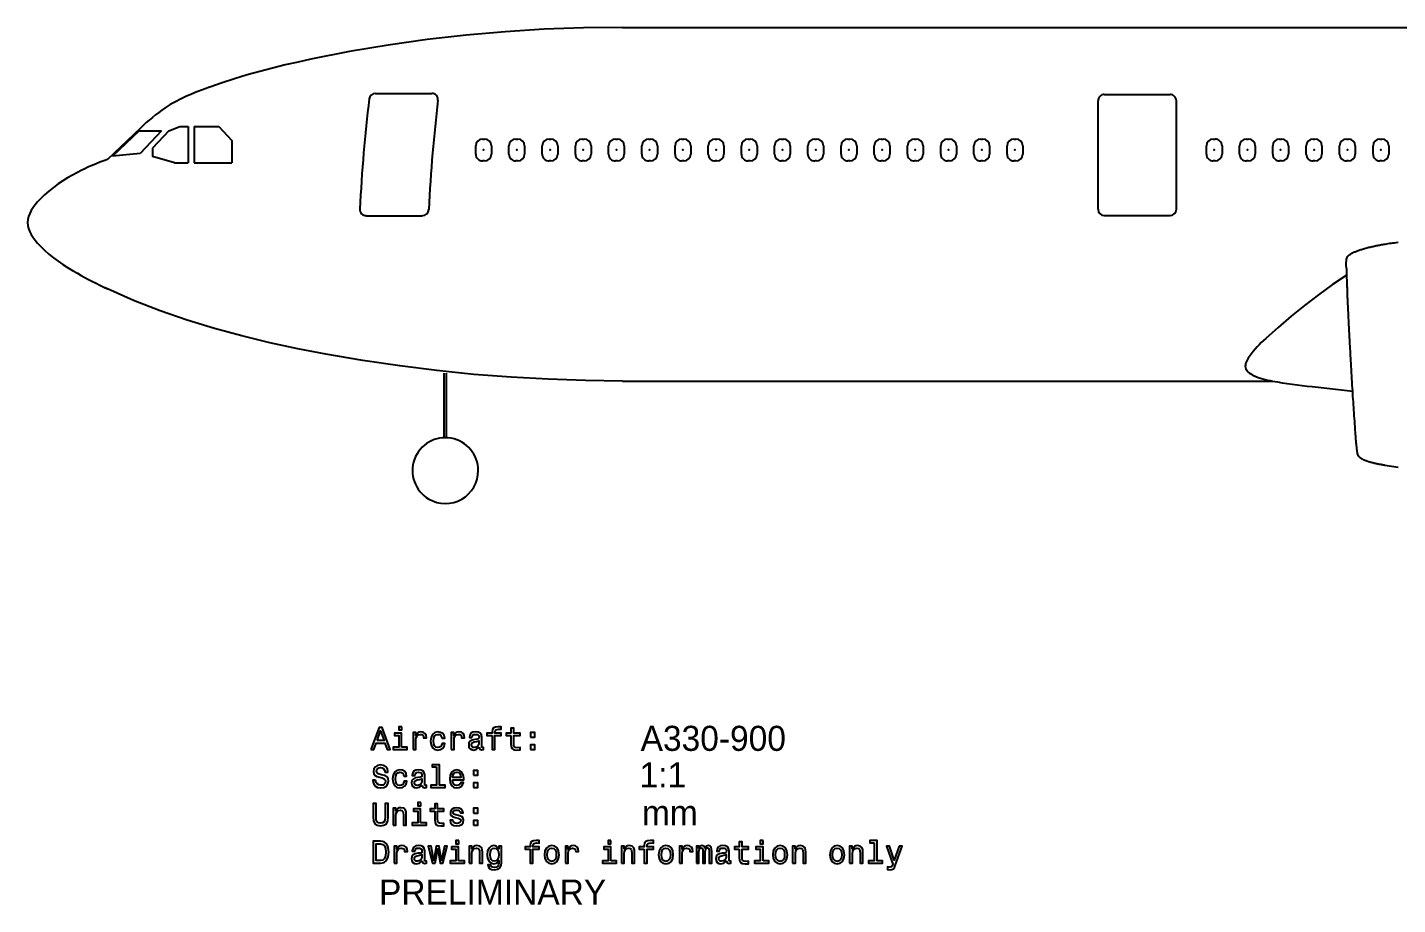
# Model space of a CAD drawing. Extents: x 73554 to 206494, y -55407 to 34157.
# Drawn here: x 73554 to 95421, y 8285 to 22277 of the extents above; entities that cross this region are included whole.
import ezdxf

# ---------------------------------------------------------------- set-up
doc = ezdxf.new("R2010")
doc.units = 0
doc.header["$MEASUREMENT"] = 0
doc.linetypes.add('SOLID', pattern=[0])
doc.layers.get('0').update_dxf_attribs({"linetype": 'CONTINUOUS'})
doc.layers.add('LAYER_0$C$L0', color=7, linetype='SOLID')

# ---------------------------------------------------------------- blocks, each defined once
blk = doc.blocks.new('BLOCK0')
at = {"layer": 'LAYER_0$C$L0'}
for p, q in [((-125, -65), (-125, 65)), ((-15, 175), (15, 175)), ((125, 65), (125, -65)), ((15, -175), (-15, -175))]:
    blk.add_line(p, q, dxfattribs=at)
for centre, start, end in [((-15, 65), 90, 180), ((15, 65), 0, 90), ((-15, -65), 180, 270.0001), ((15, -65), -90, 0)]:
    blk.add_arc(centre, 110, start, end, dxfattribs=at)
at = {"layer": 'LAYER_0$C$L0', "color": 2}
blk.add_point((0, 0), dxfattribs=at)

msp = doc.modelspace()

# ---------------------------------------------------------------- linework, layer by layer
at = {"linetype": 'Continuous'}
for p, q in [((80204, 15733), (80204, 16764)), ((80244, 15733), (80244, 16764))]:
    msp.add_line(p, q, dxfattribs=at)
at = {"color": 7}
for points in [[(79037, 10759), (79084, 10759), (79121, 10862), (79260, 10862), (79297, 10759), (79345, 10759), (79217, 11110), (79165, 11110)], [(79137, 10905), (79191, 11059), (79245, 10905)], [(79526, 10797), (79526, 11021), (79412, 11021), (79412, 10983), (79481, 10983), (79481, 10797), (79391, 10797), (79391, 10759), (79617, 10759), (79617, 10797)], [(79527, 11122), (79480, 11122), (79480, 11071), (79527, 11071)], [(79710, 10759), (79755, 10759), (79755, 10914), (79759, 10952), (79773, 10978), (79795, 10994), (79825, 11000), (79847, 10996), (79864, 10986), (79874, 10969), (79877, 10946), (79922, 10946), (79916, 10987), (79899, 11016), (79872, 11034), (79834, 11040), (79808, 11036), (79786, 11026), (79766, 11009), (79751, 10985), (79751, 11030), (79710, 11030)], [(80170, 10940), (80214, 10940), (80205, 10981), (80183, 11013), (80149, 11032), (80105, 11040), (80057, 11030), (80020, 11001), (79997, 10956), (79989, 10894), (79996, 10833), (80019, 10788), (80055, 10759), (80104, 10750), (80147, 10757), (80181, 10779), (80204, 10812), (80214, 10856), (80172, 10856), (80164, 10828), (80150, 10807), (80130, 10794), (80105, 10790), (80074, 10796), (80052, 10816), (80039, 10849), (80034, 10896), (80039, 10941), (80053, 10974), (80075, 10994), (80105, 11001), (80131, 10996), (80151, 10985), (80164, 10966)], [(80317, 10759), (80362, 10759), (80362, 10914), (80366, 10952), (80380, 10978), (80402, 10994), (80432, 11000), (80454, 10996), (80471, 10986), (80481, 10969), (80484, 10946), (80529, 10946), (80523, 10987), (80507, 11016), (80479, 11034), (80441, 11040), (80415, 11036), (80393, 11026), (80373, 11009), (80358, 10985), (80358, 11030), (80317, 11030)], [(80765, 10795), (80765, 10793), (80768, 10776), (80775, 10764), (80807, 10754), (80832, 10758), (80832, 10793), (80821, 10791), (80807, 10798), (80805, 10818), (80805, 10958), (80799, 10994), (80781, 11019), (80750, 11034), (80707, 11040), (80664, 11034), (80633, 11017), (80614, 10990), (80607, 10955), (80607, 10952), (80647, 10952), (80650, 10973), (80661, 10988), (80680, 10997), (80705, 11000), (80730, 10998), (80748, 10990), (80758, 10977), (80762, 10959), (80760, 10938), (80752, 10927), (80732, 10922), (80694, 10918), (80650, 10909), (80620, 10893), (80601, 10868), (80596, 10831), (80601, 10797), (80617, 10773), (80642, 10757), (80677, 10751), (80723, 10762)], [(80970, 10983), (80970, 10759), (81014, 10759), (81014, 10983), (81115, 10983), (81115, 11021), (81014, 11021), (81014, 11038), (81017, 11058), (81029, 11072), (81049, 11080), (81077, 11083), (81115, 11081), (81115, 11119), (81067, 11122), (81024, 11117), (80993, 11103), (80975, 11080), (80970, 11046), (80970, 11021), (80888, 11021), (80888, 10983)], [(81271, 10983), (81271, 10848), (81274, 10804), (81288, 10774), (81317, 10756), (81364, 10750), (81417, 10752), (81417, 10791), (81379, 10788), (81344, 10792), (81325, 10804), (81317, 10825), (81316, 10855), (81316, 10983), (81417, 10983), (81417, 11021), (81316, 11021), (81316, 11100), (81271, 11100), (81271, 11021), (81194, 11021), (81194, 10983)], [(81585, 10955), (81654, 10955), (81654, 11030), (81585, 11030)], [(80760, 10854), (80754, 10828), (80738, 10808), (80714, 10795), (80684, 10790), (80665, 10793), (80651, 10801), (80643, 10815), (80640, 10835), (80642, 10852), (80650, 10865), (80683, 10879), (80723, 10885), (80760, 10897)], [(81585, 10759), (81654, 10759), (81654, 10835), (81585, 10835)], [(79111, 10270), (79065, 10270), (79075, 10217), (79101, 10177), (79139, 10154), (79192, 10145), (79244, 10153), (79283, 10175), (79307, 10210), (79316, 10256), (79309, 10297), (79288, 10324), (79253, 10342), (79207, 10355), (79168, 10365), (79142, 10376), (79128, 10392), (79123, 10417), (79128, 10440), (79141, 10457), (79161, 10468), (79189, 10472), (79217, 10467), (79239, 10454), (79254, 10431), (79261, 10400), (79307, 10400), (79307, 10401), (79299, 10449), (79275, 10484), (79238, 10506), (79187, 10514), (79142, 10506), (79107, 10485), (79084, 10452), (79076, 10410), (79082, 10372), (79102, 10346), (79132, 10329), (79173, 10316), (79214, 10305), (79245, 10293), (79263, 10277), (79270, 10251), (79264, 10224), (79248, 10204), (79225, 10192), (79194, 10188), (79160, 10193), (79133, 10209), (79117, 10235)], [(80085, 10480), (80085, 10192), (79994, 10192), (79994, 10155), (80221, 10155), (80221, 10192), (80130, 10192), (80130, 10517), (80016, 10517), (80016, 10480)], [(79562, 10336), (79606, 10336), (79597, 10376), (79576, 10408), (79542, 10428), (79498, 10435), (79450, 10425), (79413, 10397), (79390, 10351), (79381, 10289), (79389, 10228), (79412, 10183), (79448, 10155), (79496, 10145), (79540, 10153), (79574, 10174), (79597, 10207), (79607, 10252), (79565, 10252), (79557, 10223), (79543, 10202), (79523, 10189), (79498, 10185), (79467, 10192), (79445, 10212), (79431, 10244), (79427, 10291), (79431, 10336), (79445, 10369), (79468, 10389), (79498, 10396), (79524, 10392), (79544, 10380), (79557, 10361)], [(79855, 10190), (79855, 10189), (79857, 10171), (79865, 10159), (79896, 10150), (79921, 10154), (79921, 10188), (79910, 10186), (79896, 10193), (79894, 10213), (79894, 10353), (79888, 10389), (79870, 10414), (79839, 10430), (79796, 10435), (79754, 10429), (79722, 10412), (79703, 10385), (79696, 10350), (79696, 10347), (79736, 10347), (79740, 10368), (79751, 10383), (79769, 10392), (79794, 10396), (79819, 10393), (79837, 10386), (79847, 10373), (79851, 10354), (79849, 10333), (79841, 10323), (79821, 10318), (79783, 10314), (79740, 10305), (79709, 10288), (79691, 10263), (79685, 10226), (79690, 10193), (79706, 10168), (79731, 10152), (79766, 10147), (79813, 10157)], [(79849, 10250), (79843, 10223), (79827, 10203), (79803, 10190), (79773, 10185), (79754, 10188), (79741, 10196), (79732, 10210), (79729, 10230), (79731, 10248), (79740, 10260), (79772, 10274), (79813, 10280), (79849, 10292)], [(80340, 10277), (80517, 10277), (80518, 10298), (80510, 10356), (80487, 10399), (80452, 10426), (80405, 10435), (80359, 10425), (80324, 10397), (80301, 10351), (80293, 10290), (80301, 10228), (80324, 10183), (80358, 10155), (80404, 10145), (80443, 10152), (80475, 10169), (80499, 10196), (80513, 10232), (80469, 10232), (80460, 10212), (80447, 10197), (80409, 10185), (80381, 10191), (80359, 10208), (80345, 10237), (80340, 10276)], [(80340, 10315), (80345, 10349), (80359, 10375), (80380, 10391), (80407, 10396), (80433, 10391), (80454, 10375), (80467, 10349), (80471, 10315)], [(80674, 10350), (80744, 10350), (80744, 10426), (80674, 10426)], [(80674, 10155), (80744, 10155), (80744, 10230), (80674, 10230)], [(79070, 9683), (79077, 9620), (79100, 9575), (79137, 9550), (79191, 9540), (79244, 9550), (79282, 9575), (79304, 9620), (79311, 9683), (79311, 9900), (79264, 9900), (79264, 9681), (79260, 9638), (79246, 9607), (79223, 9589), (79191, 9583), (79158, 9589), (79134, 9607), (79121, 9637), (79117, 9681), (79117, 9900), (79070, 9900)], [(79831, 9912), (79784, 9912), (79784, 9862), (79831, 9862)], [(80057, 9774), (80057, 9638), (80060, 9594), (80074, 9564), (80102, 9547), (80150, 9540), (80202, 9543), (80202, 9581), (80164, 9578), (80129, 9582), (80111, 9595), (80103, 9616), (80101, 9646), (80101, 9774), (80202, 9774), (80202, 9812), (80101, 9812), (80101, 9891), (80057, 9891), (80057, 9812), (79980, 9812), (79980, 9774)], [(79390, 9550), (79434, 9550), (79434, 9706), (79439, 9742), (79454, 9768), (79476, 9785), (79507, 9791), (79531, 9786), (79546, 9772), (79553, 9749), (79556, 9719), (79556, 9550), (79600, 9550), (79600, 9728), (79598, 9764), (79589, 9794), (79559, 9821), (79513, 9830), (79487, 9827), (79466, 9817), (79447, 9801), (79432, 9780), (79432, 9821), (79390, 9821)], [(79829, 9587), (79829, 9812), (79715, 9812), (79715, 9774), (79785, 9774), (79785, 9587), (79694, 9587), (79694, 9550), (79921, 9550), (79921, 9587)], [(80433, 9708), (80391, 9718), (80359, 9730), (80348, 9753), (80351, 9770), (80362, 9782), (80379, 9790), (80404, 9793), (80427, 9790), (80446, 9781), (80458, 9767), (80463, 9749), (80507, 9749), (80507, 9750), (80499, 9783), (80478, 9808), (80446, 9824), (80404, 9830), (80361, 9824), (80330, 9808), (80310, 9783), (80304, 9752), (80308, 9722), (80323, 9700), (80346, 9685), (80380, 9675), (80429, 9663), (80459, 9650), (80467, 9640), (80470, 9625), (80466, 9606), (80454, 9592), (80434, 9583), (80408, 9580), (80380, 9583), (80360, 9593), (80346, 9611), (80341, 9634), (80298, 9634), (80305, 9594), (80326, 9565), (80358, 9547), (80404, 9540), (80451, 9547), (80486, 9565), (80507, 9593), (80515, 9630), (80509, 9661), (80493, 9683), (80468, 9697)], [(80674, 9746), (80744, 9746), (80744, 9821), (80674, 9821)], [(80674, 9550), (80744, 9550), (80744, 9625), (80674, 9625)], [(79190, 9295), (79074, 9295), (79074, 8945), (79190, 8945), (79245, 8956), (79286, 8990), (79311, 9045), (79320, 9120), (79312, 9197), (79302, 9227), (79288, 9251), (79247, 9284), (79221, 9292)], [(79187, 9254), (79225, 9246), (79251, 9223), (79267, 9181), (79272, 9120), (79266, 9061), (79251, 9020), (79224, 8995), (79187, 8987), (79121, 8987), (79121, 9254)], [(79407, 8945), (79451, 8945), (79451, 9100), (79456, 9138), (79469, 9164), (79491, 9180), (79521, 9186), (79543, 9182), (79560, 9172), (79570, 9155), (79574, 9132), (79618, 9132), (79612, 9173), (79596, 9202), (79568, 9220), (79530, 9226), (79505, 9222), (79482, 9212), (79463, 9194), (79447, 9171), (79447, 9216), (79407, 9216)], [(79855, 8981), (79855, 8979), (79857, 8962), (79865, 8950), (79896, 8940), (79921, 8944), (79921, 8979), (79910, 8977), (79896, 8984), (79894, 9004), (79894, 9144), (79888, 9180), (79870, 9205), (79839, 9220), (79796, 9226), (79754, 9220), (79722, 9203), (79703, 9176), (79696, 9141), (79696, 9138), (79736, 9138), (79740, 9159), (79751, 9174), (79769, 9183), (79794, 9186), (79819, 9184), (79837, 9176), (79847, 9163), (79851, 9145), (79849, 9124), (79841, 9113), (79821, 9108), (79783, 9104), (79740, 9095), (79709, 9079), (79691, 9054), (79685, 9016), (79690, 8983), (79706, 8958), (79731, 8943), (79766, 8937), (79813, 8948)], [(80061, 8945), (80102, 9175), (80142, 8945), (80184, 8945), (80251, 9216), (80208, 9216), (80163, 8986), (80123, 9216), (80079, 9216), (80040, 8986), (79995, 9216), (79952, 9216), (80019, 8945)], [(80436, 8983), (80436, 9207), (80323, 9207), (80323, 9169), (80392, 9169), (80392, 8983), (80301, 8983), (80301, 8945), (80528, 8945), (80528, 8983)], [(80438, 9307), (80391, 9307), (80391, 9257), (80438, 9257)], [(80604, 8945), (80649, 8945), (80649, 9102), (80653, 9138), (80668, 9164), (80691, 9180), (80721, 9186), (80745, 9181), (80760, 9167), (80768, 9145), (80770, 9114), (80770, 8945), (80815, 8945), (80815, 9123), (80813, 9159), (80804, 9189), (80774, 9216), (80727, 9226), (80702, 9222), (80680, 9213), (80661, 9197), (80647, 9175), (80647, 9216), (80604, 9216)], [(81119, 8957), (81119, 9216), (81076, 9216), (81076, 9172), (81042, 9212), (81020, 9222), (80997, 9226), (80954, 9216), (80921, 9187), (80899, 9142), (80891, 9081), (80899, 9019), (80921, 8974), (80954, 8945), (80997, 8936), (81021, 8939), (81041, 8948), (81076, 8987), (81076, 8948), (81072, 8918), (81061, 8896), (81040, 8884), (81008, 8879), (80981, 8882), (80961, 8890), (80949, 8903), (80946, 8921), (80903, 8921), (80903, 8919), (80910, 8886), (80930, 8862), (80962, 8847), (81006, 8841), (81058, 8849), (81093, 8870), (81113, 8907)], [(80937, 9081), (80942, 9126), (80955, 9159), (80977, 9179), (81005, 9186), (81035, 9179), (81057, 9159), (81070, 9126), (81075, 9081), (81070, 9035), (81057, 9002), (81035, 8982), (81005, 8976), (80977, 8982), (80955, 9002), (80942, 9036)], [(81577, 9169), (81577, 8945), (81621, 8945), (81621, 9169), (81722, 9169), (81722, 9207), (81621, 9207), (81621, 9224), (81625, 9244), (81636, 9258), (81656, 9266), (81684, 9269), (81722, 9267), (81722, 9305), (81674, 9307), (81631, 9303), (81600, 9289), (81582, 9266), (81577, 9232), (81577, 9207), (81496, 9207), (81496, 9169)], [(81806, 9081), (81814, 9019), (81837, 8974), (81874, 8945), (81923, 8936), (81972, 8945), (82009, 8973), (82032, 9018), (82041, 9081), (82032, 9142), (82009, 9188), (81972, 9216), (81923, 9226), (81874, 9216), (81837, 9187), (81814, 9142)], [(81851, 9081), (81856, 9126), (81870, 9159), (81892, 9179), (81923, 9186), (81953, 9179), (81976, 9160), (81990, 9126), (81995, 9081), (81990, 9035), (81976, 9002), (81953, 8982), (81923, 8975), (81892, 8982), (81870, 9002), (81856, 9035)], [(82139, 8945), (82183, 8945), (82183, 9100), (82188, 9138), (82202, 9164), (82224, 9180), (82254, 9186), (82276, 9182), (82292, 9172), (82302, 9155), (82306, 9132), (82351, 9132), (82345, 9173), (82328, 9202), (82300, 9220), (82263, 9226), (82237, 9222), (82215, 9212), (82195, 9194), (82179, 9171), (82179, 9216), (82139, 9216)], [(82865, 8983), (82865, 9207), (82751, 9207), (82751, 9169), (82821, 9169), (82821, 8983), (82730, 8983), (82730, 8945), (82957, 8945), (82957, 8983)], [(82867, 9307), (82820, 9307), (82820, 9257), (82867, 9257)], [(83033, 8945), (83078, 8945), (83078, 9102), (83082, 9138), (83097, 9164), (83119, 9180), (83150, 9186), (83174, 9181), (83189, 9167), (83197, 9145), (83199, 9114), (83199, 8945), (83244, 8945), (83244, 9123), (83242, 9159), (83232, 9189), (83203, 9216), (83156, 9226), (83131, 9222), (83109, 9213), (83090, 9197), (83076, 9175), (83076, 9216), (83033, 9216)], [(83398, 9169), (83398, 8945), (83443, 8945), (83443, 9169), (83544, 9169), (83544, 9207), (83443, 9207), (83443, 9224), (83446, 9244), (83458, 9258), (83478, 9266), (83506, 9269), (83544, 9267), (83544, 9305), (83496, 9307), (83452, 9303), (83422, 9289), (83404, 9266), (83398, 9232), (83398, 9207), (83317, 9207), (83317, 9169)], [(83627, 9081), (83635, 9019), (83659, 8974), (83695, 8945), (83745, 8936), (83794, 8945), (83831, 8973), (83854, 9018), (83862, 9081), (83854, 9142), (83831, 9188), (83794, 9216), (83745, 9226), (83695, 9216), (83659, 9187), (83635, 9142)], [(83673, 9081), (83677, 9126), (83691, 9159), (83714, 9179), (83745, 9186), (83775, 9179), (83798, 9160), (83812, 9126), (83817, 9081), (83812, 9035), (83798, 9002), (83775, 8982), (83745, 8975), (83714, 8982), (83691, 9002), (83677, 9035)], [(83961, 8945), (84005, 8945), (84005, 9100), (84010, 9138), (84023, 9164), (84045, 9180), (84075, 9186), (84097, 9182), (84114, 9172), (84124, 9155), (84128, 9132), (84173, 9132), (84166, 9173), (84150, 9202), (84122, 9220), (84084, 9226), (84059, 9222), (84036, 9212), (84017, 9194), (84001, 9171), (84001, 9216), (83961, 9216)], [(84230, 8945), (84271, 8945), (84271, 9126), (84273, 9154), (84281, 9173), (84293, 9185), (84308, 9189), (84320, 9185), (84328, 9175), (84332, 9158), (84333, 9135), (84333, 8945), (84372, 8945), (84372, 9126), (84374, 9153), (84382, 9173), (84394, 9185), (84409, 9189), (84421, 9185), (84429, 9175), (84434, 9135), (84434, 8945), (84475, 8945), (84475, 9132), (84473, 9171), (84465, 9201), (84448, 9219), (84422, 9226), (84391, 9216), (84368, 9186), (84349, 9215), (84318, 9226), (84289, 9216), (84269, 9187), (84269, 9216), (84230, 9216)], [(84712, 8981), (84712, 8979), (84715, 8962), (84722, 8950), (84754, 8940), (84779, 8944), (84779, 8979), (84768, 8977), (84754, 8984), (84751, 9004), (84751, 9144), (84745, 9180), (84728, 9205), (84697, 9220), (84654, 9226), (84611, 9220), (84580, 9203), (84560, 9176), (84554, 9141), (84554, 9138), (84594, 9138), (84597, 9159), (84608, 9174), (84626, 9183), (84652, 9186), (84677, 9184), (84694, 9176), (84705, 9163), (84709, 9145), (84707, 9124), (84699, 9113), (84678, 9108), (84641, 9104), (84597, 9095), (84566, 9079), (84548, 9054), (84543, 9016), (84548, 8983), (84563, 8958), (84589, 8943), (84623, 8937), (84670, 8948)], [(84914, 9169), (84914, 9034), (84917, 8990), (84932, 8959), (84960, 8942), (85008, 8936), (85060, 8938), (85060, 8977), (85022, 8974), (84987, 8978), (84968, 8990), (84960, 9011), (84959, 9041), (84959, 9169), (85060, 9169), (85060, 9207), (84959, 9207), (84959, 9286), (84914, 9286), (84914, 9207), (84838, 9207), (84838, 9169)], [(85294, 8983), (85294, 9207), (85180, 9207), (85180, 9169), (85250, 9169), (85250, 8983), (85159, 8983), (85159, 8945), (85386, 8945), (85386, 8983)], [(85296, 9307), (85249, 9307), (85249, 9257), (85296, 9257)], [(85449, 9081), (85457, 9019), (85480, 8974), (85517, 8945), (85566, 8936), (85615, 8945), (85652, 8973), (85675, 9018), (85684, 9081), (85675, 9142), (85652, 9188), (85615, 9216), (85566, 9226), (85517, 9216), (85480, 9187), (85457, 9142)], [(85494, 9081), (85499, 9126), (85513, 9159), (85536, 9179), (85566, 9186), (85597, 9179), (85619, 9160), (85634, 9126), (85639, 9081), (85634, 9035), (85619, 9002), (85597, 8982), (85566, 8975), (85536, 8982), (85513, 9002), (85499, 9035)], [(85766, 8945), (85810, 8945), (85810, 9102), (85815, 9138), (85829, 9164), (85852, 9180), (85882, 9186), (85906, 9181), (85922, 9167), (85929, 9145), (85932, 9114), (85932, 8945), (85976, 8945), (85976, 9123), (85974, 9159), (85965, 9189), (85935, 9216), (85889, 9226), (85863, 9222), (85841, 9213), (85823, 9197), (85808, 9175), (85808, 9216), (85766, 9216)], [(86360, 9081), (86368, 9019), (86391, 8974), (86428, 8945), (86477, 8936), (86526, 8945), (86563, 8973), (86586, 9018), (86595, 9081), (86586, 9142), (86563, 9188), (86526, 9216), (86477, 9226), (86428, 9216), (86391, 9187), (86368, 9142)], [(86405, 9081), (86410, 9126), (86424, 9159), (86447, 9179), (86477, 9186), (86508, 9179), (86530, 9160), (86544, 9126), (86549, 9081), (86544, 9035), (86530, 9002), (86508, 8982), (86477, 8975), (86447, 8982), (86424, 9002), (86410, 9035)], [(86676, 8945), (86721, 8945), (86721, 9102), (86725, 9138), (86740, 9164), (86763, 9180), (86793, 9186), (86817, 9181), (86832, 9167), (86840, 9145), (86842, 9114), (86842, 8945), (86887, 8945), (86887, 9123), (86885, 9159), (86876, 9189), (86846, 9216), (86800, 9226), (86774, 9222), (86752, 9213), (86733, 9197), (86719, 9175), (86719, 9216), (86676, 9216)], [(87068, 9270), (87068, 8983), (86977, 8983), (86977, 8945), (87203, 8945), (87203, 8983), (87113, 8983), (87113, 9307), (86999, 9307), (86999, 9270)], [(87466, 9216), (87388, 8993), (87312, 9216), (87264, 9216), (87366, 8930), (87357, 8905), (87343, 8888), (87319, 8882), (87279, 8887), (87279, 8844), (87322, 8840), (87352, 8844), (87374, 8857), (87390, 8879), (87403, 8911), (87513, 9216)], [(79849, 9040), (79843, 9014), (79827, 8994), (79803, 8981), (79773, 8976), (79754, 8979), (79741, 8987), (79732, 9001), (79729, 9021), (79731, 9038), (79740, 9051), (79772, 9065), (79813, 9071), (79849, 9083)], [(84707, 9040), (84701, 9014), (84685, 8994), (84661, 8981), (84631, 8976), (84612, 8979), (84598, 8987), (84590, 9001), (84587, 9021), (84589, 9038), (84597, 9051), (84629, 9065), (84670, 9071), (84707, 9083)]]:
    msp.add_lwpolyline(points, close=True, dxfattribs=at)
at = {"layer": 'LAYER_0$C$L0'}
for p, q in [((83053, 22277), (115966, 22277)), ((79108, 21224), (80006, 21224)), ((90640, 19377), (90640, 21107)), ((90740, 21207), (91790, 21207)), ((91890, 19377), (91890, 21107)), ((75356, 20670), (74833, 20170)), ((75338, 20627), (74913, 20221)), ((75338, 20627), (75693, 20627)), ((75693, 20627), (75352, 20267)), ((75810, 20627), (75548, 20350)), ((75810, 20627), (75988, 20697)), ((75988, 20697), (76118, 20697)), ((76118, 20697), (76118, 20117)), ((76213, 20697), (76611, 20697)), ((76213, 20697), (76213, 20117)), ((76611, 20697), (76818, 20473)), ((75548, 20350), (75548, 20216)), ((76818, 20473), (76818, 20117)), ((75352, 20267), (74913, 20221)), ((75903, 20117), (75548, 20216)), ((75903, 20117), (76118, 20117)), ((76213, 20117), (76818, 20117)), ((78960, 19274), (79860, 19274)), ((90740, 19277), (91790, 19277)), ((83053, 16637), (93413, 16637))]:
    msp.add_line(p, q, dxfattribs=at)
for points in [[(83053, 22277), (82428, 22270), (81803, 22247), (81178, 22208), (80554, 22154), (79931, 22084), (79311, 21996), (78693, 21892), (78079, 21770), (77874, 21725), (77669, 21678), (77466, 21628), (77263, 21576), (77061, 21519), (76861, 21459), (76662, 21395), (76464, 21326), (76460, 21325), (76457, 21323), (76453, 21322), (76449, 21321), (76446, 21319), (76442, 21318), (76438, 21317), (76435, 21315), (76346, 21282), (76258, 21248), (76171, 21212), (76084, 21174), (75999, 21134), (75915, 21091), (75833, 21045), (75754, 20995), (75701, 20959), (75649, 20921), (75598, 20882), (75548, 20842), (75499, 20800), (75451, 20758), (75403, 20714), (75357, 20670)], [(79009, 21137), (78996, 21029), (78983, 20921), (78972, 20814), (78960, 20706), (78949, 20598), (78939, 20490), (78929, 20382), (78919, 20274), (78910, 20163), (78901, 20051), (78893, 19939), (78886, 19827), (78878, 19715), (78872, 19603), (78866, 19491), (78860, 19379)], [(80106, 21112), (80093, 21008), (80081, 20903), (80070, 20799), (80059, 20694), (80048, 20589), (80038, 20484), (80029, 20379), (80019, 20274), (80010, 20162), (80001, 20049), (79993, 19935), (79985, 19822), (79978, 19709), (79971, 19596), (79965, 19483), (79960, 19370)], [(74834, 20170), (74772, 20149), (74710, 20127), (74649, 20103), (74589, 20077), (74529, 20051), (74470, 20023), (74411, 19995), (74354, 19965), (74273, 19922), (74194, 19878), (74117, 19830), (74042, 19780), (73968, 19726), (73895, 19667), (73825, 19604), (73756, 19535), (73717, 19493), (73680, 19449), (73646, 19404), (73615, 19358), (73590, 19310), (73570, 19262), (73558, 19214), (73554, 19165), (73558, 19116), (73571, 19067), (73590, 19019), (73616, 18972), (73646, 18926), (73680, 18881), (73717, 18837), (73756, 18795), (73825, 18726), (73896, 18662), (73969, 18603), (74043, 18549), (74119, 18497), (74196, 18448), (74274, 18401), (74354, 18355), (74412, 18322), (74471, 18290), (74531, 18257), (74590, 18226), (74651, 18195), (74711, 18164), (74772, 18134), (74834, 18105)], [(94604, 18430), (94604, 18436), (94604, 18442), (94604, 18448), (94604, 18453), (94604, 18459), (94603, 18465), (94603, 18471), (94603, 18477), (94603, 18483), (94603, 18488), (94603, 18494), (94603, 18500), (94603, 18506), (94603, 18512), (94603, 18518), (94603, 18524), (94603, 18529), (94603, 18534), (94603, 18539), (94604, 18544), (94604, 18549), (94604, 18554), (94604, 18559), (94604, 18564), (94605, 18568), (94605, 18571), (94605, 18574), (94606, 18578), (94606, 18581), (94607, 18584), (94607, 18587), (94608, 18591), (94609, 18593), (94610, 18596), (94610, 18598), (94611, 18601), (94612, 18604), (94614, 18606), (94615, 18608), (94616, 18611), (94619, 18615), (94621, 18619), (94624, 18623), (94627, 18627), (94631, 18631), (94634, 18635), (94638, 18638), (94641, 18641), (94648, 18647), (94654, 18652), (94661, 18657), (94668, 18662), (94675, 18666), (94682, 18671), (94690, 18675), (94697, 18679), (94709, 18684), (94720, 18690), (94732, 18695), (94744, 18700), (94755, 18705), (94767, 18710), (94779, 18715), (94791, 18719), (94798, 18721), (94804, 18723), (94810, 18726), (94817, 18728), (94823, 18730), (94830, 18732), (94836, 18734), (94843, 18736), (94860, 18741), (94877, 18747), (94894, 18752), (94912, 18756), (94929, 18761), (94947, 18766), (94964, 18770), (94982, 18774), (94998, 18778), (95014, 18782), (95031, 18785), (95047, 18789), (95063, 18792), (95080, 18796), (95096, 18799), (95112, 18802), (95130, 18805), (95147, 18809), (95164, 18812), (95182, 18815), (95199, 18818)], [(95069, 18794), (95085, 18797), (95101, 18800), (95118, 18803), (95134, 18806), (95150, 18809), (95167, 18812), (95183, 18815), (95199, 18818), (95224, 18822), (95248, 18826), (95273, 18829), (95297, 18833), (95322, 18836), (95346, 18840), (95371, 18843), (95396, 18846), (95431, 18851)], [(94604, 18430), (94605, 18408), (94605, 18386), (94606, 18364), (94606, 18342), (94607, 18320), (94607, 18299), (94608, 18277), (94609, 18255), (94609, 18238), (94610, 18221), (94610, 18205), (94611, 18188), (94612, 18172), (94612, 18155), (94613, 18138), (94614, 18122), (94615, 18092), (94616, 18063), (94617, 18034), (94618, 18004), (94619, 17975), (94621, 17946), (94622, 17917), (94623, 17887), (94624, 17865), (94625, 17843), (94626, 17821), (94627, 17799), (94628, 17777), (94629, 17755), (94630, 17733), (94631, 17711), (94633, 17675), (94635, 17640), (94636, 17605), (94638, 17569), (94640, 17534), (94642, 17498), (94644, 17463), (94645, 17428), (94647, 17403), (94648, 17378), (94649, 17353), (94650, 17329), (94652, 17304), (94653, 17279), (94654, 17254), (94656, 17230), (94658, 17191), (94660, 17153), (94662, 17114), (94664, 17076), (94666, 17037), (94668, 16999), (94670, 16960), (94673, 16922), (94675, 16872), (94678, 16822), (94681, 16772), (94684, 16722), (94687, 16672), (94690, 16622), (94693, 16572), (94696, 16522), (94699, 16478), (94701, 16435), (94704, 16391), (94707, 16348), (94710, 16304), (94712, 16260), (94715, 16217), (94718, 16173), (94721, 16129), (94724, 16084), (94727, 16039), (94731, 15994), (94734, 15949), (94737, 15905), (94740, 15860), (94744, 15815), (94746, 15789), (94748, 15763), (94750, 15737), (94752, 15711), (94755, 15684), (94757, 15658), (94759, 15632), (94762, 15606), (94762, 15599), (94763, 15593), (94764, 15586), (94764, 15580), (94765, 15573), (94766, 15566), (94767, 15560), (94767, 15553), (94768, 15547), (94769, 15541), (94769, 15535), (94770, 15529), (94771, 15524), (94772, 15518), (94772, 15512), (94773, 15506)], [(94617, 18330), (94384, 18176), (94157, 18013), (93936, 17844), (93722, 17670), (93515, 17493), (93316, 17313), (93281, 17281), (93246, 17249), (93212, 17215), (93179, 17180), (93146, 17144), (93114, 17106), (93082, 17065), (93052, 17022), (93038, 17001), (93025, 16979), (93014, 16957), (93004, 16935), (92996, 16914), (92992, 16892), (92990, 16871), (92993, 16851), (92999, 16832), (93010, 16813), (93023, 16796), (93039, 16780), (93058, 16764), (93077, 16750), (93098, 16737), (93120, 16725), (93158, 16707), (93196, 16692), (93233, 16680), (93271, 16669), (93309, 16661), (93347, 16653), (93386, 16645), (93424, 16637)], [(83053, 16637), (82459, 16644), (81865, 16664), (81272, 16697), (80679, 16743), (80087, 16803), (79496, 16877), (78907, 16964), (78318, 17065), (77870, 17152), (77423, 17248), (76978, 17355), (76538, 17475), (76102, 17608), (75672, 17756), (75249, 17922), (74834, 18105), (74828, 18108), (74822, 18110), (74817, 18113), (74811, 18116), (74806, 18118), (74800, 18121), (74795, 18123), (74789, 18126)], [(93424, 16637), (93503, 16622), (93581, 16608), (93661, 16596), (93740, 16585), (93819, 16575), (93899, 16566), (93978, 16557), (94058, 16549), (94151, 16538), (94245, 16528), (94338, 16517), (94431, 16506), (94525, 16496), (94618, 16486), (94711, 16477)], [(94773, 15506), (94774, 15503), (94774, 15501), (94774, 15499), (94775, 15496), (94775, 15494), (94775, 15491), (94776, 15489), (94776, 15486), (94777, 15484), (94777, 15482), (94778, 15479), (94778, 15477), (94779, 15475), (94780, 15473), (94780, 15470), (94781, 15468), (94781, 15466), (94782, 15465), (94783, 15463), (94783, 15462), (94784, 15460), (94785, 15458), (94785, 15457), (94786, 15455), (94787, 15454), (94788, 15452), (94789, 15450), (94790, 15449), (94791, 15447), (94792, 15446), (94793, 15444), (94794, 15443), (94795, 15441), (94796, 15440), (94798, 15438), (94799, 15437), (94800, 15435), (94801, 15434), (94803, 15433), (94804, 15431), (94806, 15429), (94807, 15428), (94809, 15426), (94811, 15424), (94813, 15423), (94815, 15421), (94817, 15419), (94819, 15418), (94821, 15416), (94823, 15415), (94825, 15413), (94827, 15412), (94829, 15410), (94832, 15409), (94834, 15407), (94836, 15406), (94838, 15404), (94841, 15402), (94844, 15401), (94846, 15399), (94849, 15398), (94852, 15396), (94855, 15395), (94857, 15393), (94861, 15392), (94864, 15390), (94867, 15388), (94870, 15387), (94874, 15385), (94877, 15383), (94880, 15382), (94884, 15380), (94889, 15378), (94893, 15376), (94898, 15374), (94903, 15372), (94908, 15370), (94913, 15368), (94918, 15367), (94923, 15365), (94929, 15363), (94935, 15361), (94941, 15359), (94947, 15357), (94953, 15355), (94959, 15353), (94965, 15351), (94971, 15350), (94976, 15348), (94982, 15346), (94987, 15345), (94993, 15344), (94998, 15342), (95003, 15341), (95009, 15339), (95014, 15338), (95027, 15335), (95040, 15332), (95052, 15329), (95065, 15326), (95078, 15323), (95090, 15321), (95103, 15318), (95116, 15315), (95129, 15313), (95141, 15310), (95154, 15308), (95167, 15306), (95180, 15303), (95193, 15301), (95206, 15299), (95219, 15296), (95254, 15290), (95289, 15285), (95324, 15279), (95359, 15274), (95394, 15269), (95429, 15263)]]:
    msp.add_lwpolyline(points, dxfattribs=at)
for centre, radius, start, end in [((79108, 21124), 100, 90, 173.0584), ((80006, 21124), 100, 353.1167, 89.9999), ((90740, 21107), 100, 90, 180.0077), ((91790, 21107), 100, 359.9922, 89.9999), ((78960, 19375), 100, 177.2885, 269.9999), ((79860, 19375), 100, 270, 357.3111), ((90740, 19377), 100, 180.0077, 270), ((91790, 19377), 100, 270, 359.9923), ((80224, 15208), 525, 0, 239.691), ((80224, 15208), 525, 239.691, 0)]:
    msp.add_arc(centre, radius, start, end, dxfattribs=at)

# ---------------------------------------------------------------- block references
at = {"layer": 'LAYER_0$C$L0', "xscale": 0.9999975164730274, "yscale": 0.9999975164730274, "zscale": 0.9999975164730274}
for p in [(80834, 20322), (81364, 20322), (81894, 20322), (82424, 20322), (82954, 20322), (83484, 20322), (84014, 20322), (84544, 20322), (85074, 20322), (85604, 20322), (86134, 20322), (86664, 20322), (87194, 20322), (87724, 20322), (88254, 20322), (88784, 20322), (89314, 20322), (93024, 20322), (93554, 20322), (94088, 20322), (94621, 20322), (95155, 20322)]:
    msp.add_blockref('BLOCK0', p, dxfattribs=at)
at = {"layer": 'LAYER_0$C$L0', "rotation": 180.0000000000004}
msp.add_blockref('BLOCK0', (92494, 20322), dxfattribs=at)

# ---------------------------------------------------------------- texts
for s, p in [('A330-900', (83340, 10737)), ('1:1', (83324, 10155)), ('mm', (83361, 9550)), ('PRELIMINARY', (79165, 8285))]:
    msp.add_text(s, height=400).set_placement(p)

doc.saveas('drawing.dxf')
